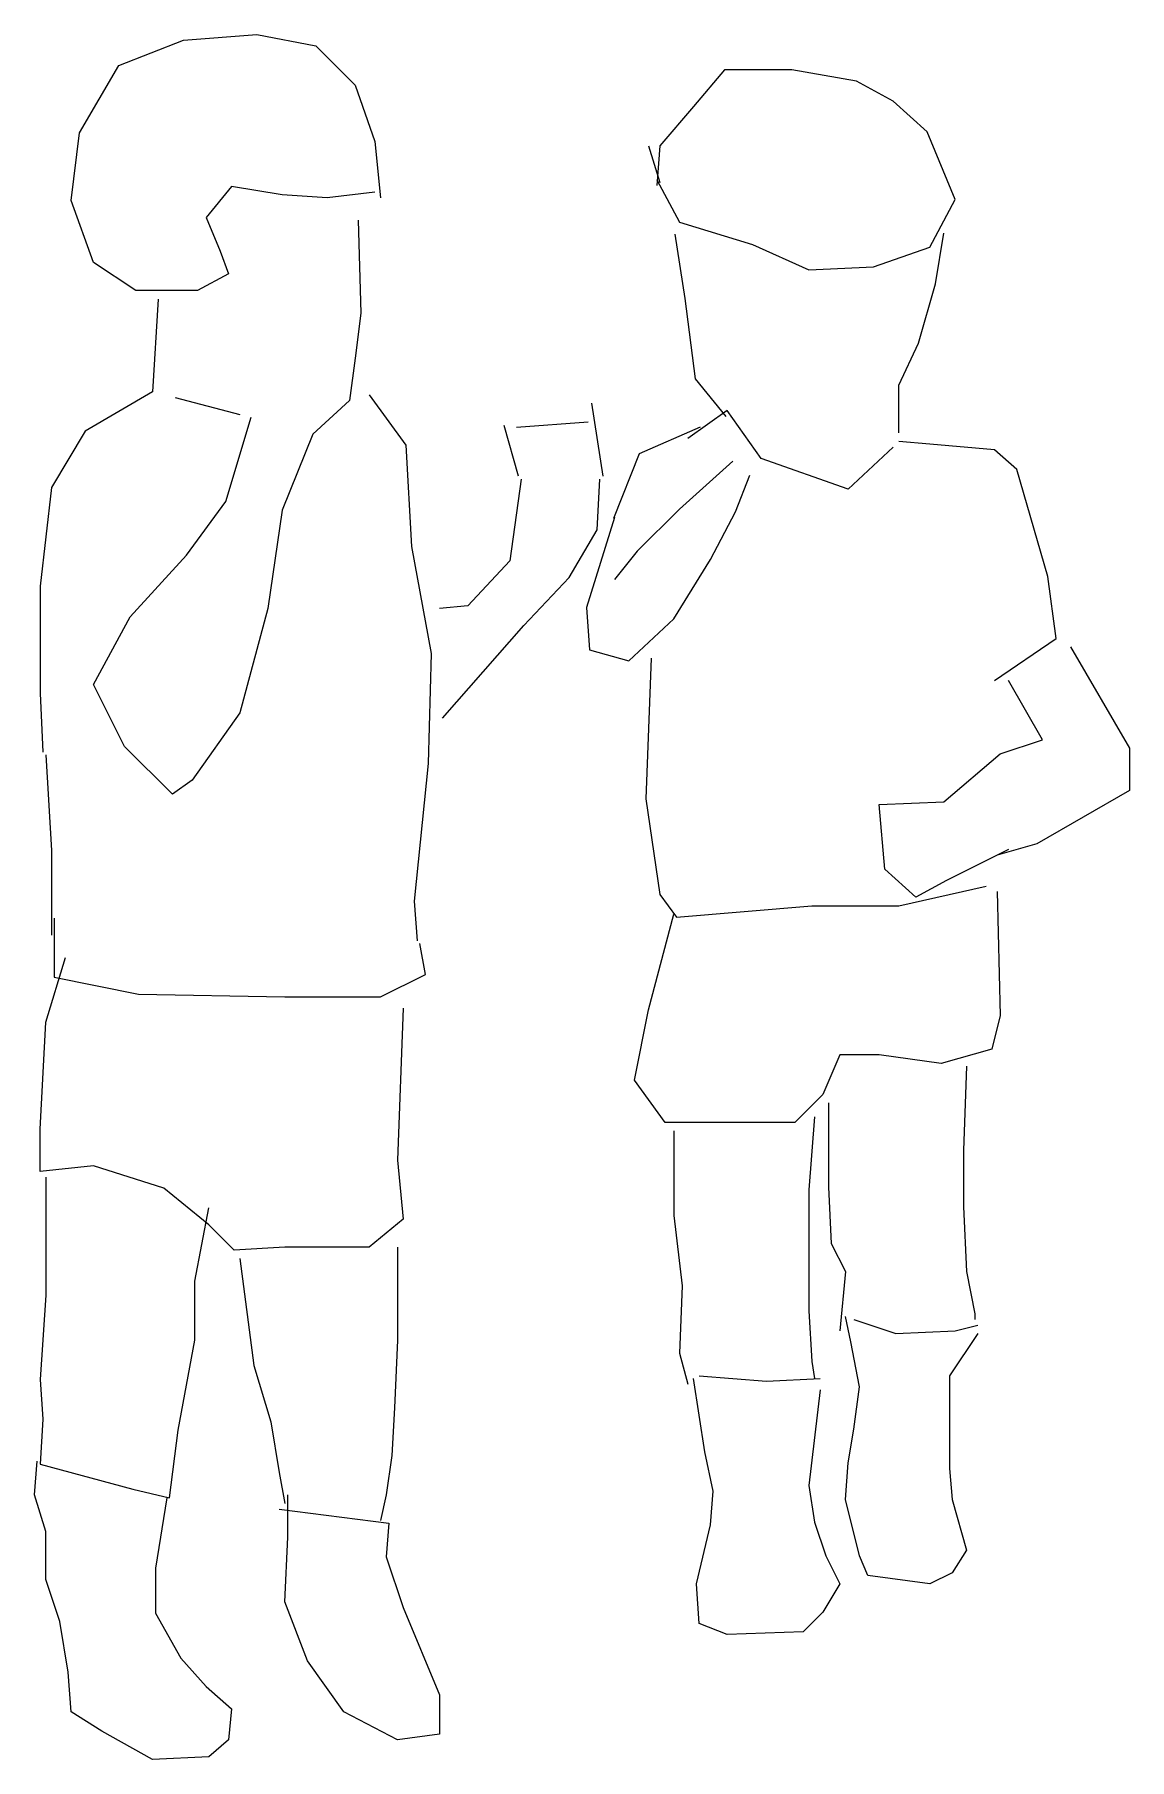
# Model space of a CAD drawing. Header units: millimetres. Extents: x -1542.63 to -1541.91, y 1850.69 to 1851.83.
import ezdxf

# ---------------------------------------------------------------- set-up
doc = ezdxf.new("R2010")
doc.units = ezdxf.units.MM
doc.header["$LTSCALE"] = 10
doc.layers.add('Humanos', color=2, linetype='Continuous')

msp = doc.modelspace()

# ---------------------------------------------------------------- linework, layer by layer
at = {"layer": 'Humanos'}
for p, q in [((-1542.5351, 1851.8223), (-1542.4871, 1851.826)), ((-1542.4871, 1851.826), (-1542.4482, 1851.8186)), ((-1542.5777, 1851.8057), (-1542.5351, 1851.8223)), ((-1542.4482, 1851.8186), (-1542.4224, 1851.7927)), ((-1542.6036, 1851.7613), (-1542.5777, 1851.8057)), ((-1542.4224, 1851.7927), (-1542.4094, 1851.7558)), ((-1542.1797, 1851.8027), (-1542.2, 1851.7786)), ((-1542.1353, 1851.8027), (-1542.1797, 1851.8027)), ((-1542.0928, 1851.7953), (-1542.1353, 1851.8027)), ((-1542.0687, 1851.7823), (-1542.0928, 1851.7953)), ((-1542.0465, 1851.762), (-1542.0687, 1851.7823)), ((-1542.2, 1851.7786), (-1542.2222, 1851.7528)), ((-1542.6091, 1851.7169), (-1542.6036, 1851.7613)), ((-1542.028, 1851.7176), (-1542.0465, 1851.762)), ((-1542.4094, 1851.7558), (-1542.4057, 1851.7188)), ((-1542.2296, 1851.7528), (-1542.2222, 1851.7287)), ((-1542.2222, 1851.7528), (-1542.224, 1851.7269)), ((-1542.5037, 1851.7262), (-1542.5204, 1851.7058)), ((-1542.4704, 1851.7206), (-1542.5037, 1851.7262)), ((-1542.224, 1851.7306), (-1542.2092, 1851.7028)), ((-1542.5943, 1851.6762), (-1542.6091, 1851.7169)), ((-1542.4408, 1851.7188), (-1542.4704, 1851.7206)), ((-1542.4094, 1851.7225), (-1542.4408, 1851.7188)), ((-1542.0447, 1851.6862), (-1542.028, 1851.7176)), ((-1542.5204, 1851.7058), (-1542.5111, 1851.6836)), ((-1542.4205, 1851.704), (-1542.4187, 1851.643)), ((-1542.2092, 1851.7028), (-1542.1612, 1851.688)), ((-1542.2123, 1851.6948), (-1542.2056, 1851.6525)), ((-1542.041, 1851.6622), (-1542.0354, 1851.6954)), ((-1542.5111, 1851.6836), (-1542.5056, 1851.6688)), ((-1542.1612, 1851.688), (-1542.1242, 1851.6714)), ((-1542.0817, 1851.6733), (-1542.0447, 1851.6862)), ((-1542.5666, 1851.6578), (-1542.5943, 1851.6762)), ((-1542.5056, 1851.6688), (-1542.5259, 1851.6578)), ((-1542.1242, 1851.6714), (-1542.0817, 1851.6733)), ((-1542.5259, 1851.6578), (-1542.5666, 1851.6578)), ((-1542.0521, 1851.6233), (-1542.041, 1851.6622)), ((-1542.5518, 1851.6522), (-1542.5555, 1851.5912)), ((-1542.2056, 1851.6525), (-1542.1989, 1851.5997)), ((-1542.4187, 1851.643), (-1542.4224, 1851.6134)), ((-1542.065, 1851.5956), (-1542.0521, 1851.6233)), ((-1542.4224, 1851.6134), (-1542.4261, 1851.5856)), ((-1542.1989, 1851.5997), (-1542.1788, 1851.575)), ((-1542.5555, 1851.5912), (-1542.5999, 1851.5653)), ((-1542.4131, 1851.5893), (-1542.3891, 1851.5561)), ((-1542.065, 1851.5642), (-1542.065, 1851.5956)), ((-1542.5407, 1851.5875), (-1542.4982, 1851.5764)), ((-1542.4261, 1851.5856), (-1542.4501, 1851.5635)), ((-1542.267, 1851.5838), (-1542.2596, 1851.5357)), ((-1542.1778, 1851.579), (-1542.2037, 1851.5605)), ((-1542.1556, 1851.5475), (-1542.1778, 1851.579)), ((-1542.5999, 1851.5653), (-1542.622, 1851.5283)), ((-1542.5074, 1851.5191), (-1542.4908, 1851.5745)), ((-1542.3151, 1851.5357), (-1542.3244, 1851.569)), ((-1542.3163, 1851.568), (-1542.2693, 1851.5715)), ((-1542.1955, 1851.568), (-1542.2358, 1851.5504)), ((-1542.4501, 1851.5635), (-1542.4704, 1851.5135)), ((-1542.3891, 1851.5561), (-1542.3854, 1851.4895)), ((-1542.0687, 1851.5549), (-1542.0983, 1851.5272)), ((-1542.0447, 1851.5568), (-1542.065, 1851.5586)), ((-1542.0022, 1851.5531), (-1542.0447, 1851.5568)), ((-1542.2358, 1851.5504), (-1542.2526, 1851.5081)), ((-1542.1741, 1851.5457), (-1542.2092, 1851.5142)), ((-1542.0983, 1851.5272), (-1542.1556, 1851.5475)), ((-1541.9874, 1851.5401), (-1542.0022, 1851.5531)), ((-1542.3133, 1851.5339), (-1542.3207, 1851.4802)), ((-1542.2633, 1851.5006), (-1542.2615, 1851.5339)), ((-1542.1723, 1851.5124), (-1542.163, 1851.5364)), ((-1541.967, 1851.4699), (-1541.9874, 1851.5401)), ((-1542.622, 1851.5283), (-1542.6294, 1851.4636)), ((-1542.5333, 1851.4839), (-1542.5074, 1851.5191)), ((-1542.4704, 1851.5135), (-1542.4797, 1851.4488)), ((-1542.2518, 1851.5087), (-1542.2703, 1851.4495)), ((-1542.2092, 1851.5142), (-1542.237, 1851.4865)), ((-1542.1889, 1851.481), (-1542.1723, 1851.5124)), ((-1542.2818, 1851.4692), (-1542.2633, 1851.5006)), ((-1542.3854, 1851.4895), (-1542.3724, 1851.4192)), ((-1542.237, 1851.4865), (-1542.2518, 1851.468)), ((-1542.5703, 1851.4433), (-1542.5333, 1851.4839)), ((-1542.3207, 1851.4802), (-1542.3484, 1851.4507)), ((-1542.2129, 1851.4421), (-1542.1889, 1851.481)), ((-1542.6294, 1851.4636), (-1542.6294, 1851.3933)), ((-1542.3114, 1851.4377), (-1542.2818, 1851.4692)), ((-1541.9615, 1851.4292), (-1541.967, 1851.4699)), ((-1542.5943, 1851.3989), (-1542.5703, 1851.4433)), ((-1542.4797, 1851.4488), (-1542.4982, 1851.3804)), ((-1542.3484, 1851.4507), (-1542.3669, 1851.4488)), ((-1542.2703, 1851.4495), (-1542.2684, 1851.4218)), ((-1542.2425, 1851.4144), (-1542.2129, 1851.4421)), ((-1542.365, 1851.3767), (-1542.3114, 1851.4377)), ((-1542.0022, 1851.4015), (-1541.9615, 1851.4292)), ((-1542.3724, 1851.4192), (-1542.3743, 1851.3471)), ((-1542.2684, 1851.4218), (-1542.2425, 1851.4144)), ((-1541.9522, 1851.4236), (-1541.9134, 1851.3571)), ((-1542.2277, 1851.4162), (-1542.2314, 1851.3238)), ((-1542.574, 1851.3582), (-1542.5943, 1851.3989)), ((-1541.9707, 1851.3626), (-1541.9929, 1851.4015)), ((-1542.6294, 1851.3933), (-1542.6276, 1851.3545)), ((-1542.4982, 1851.3804), (-1542.5296, 1851.336)), ((-1541.9985, 1851.3534), (-1541.9707, 1851.3626)), ((-1542.6257, 1851.3527), (-1542.622, 1851.2898)), ((-1542.5425, 1851.3268), (-1542.574, 1851.3582)), ((-1542.0354, 1851.3219), (-1541.9985, 1851.3534)), ((-1541.9134, 1851.3571), (-1541.9134, 1851.3293)), ((-1542.3743, 1851.3471), (-1542.3835, 1851.2565)), ((-1542.5296, 1851.336), (-1542.5425, 1851.3268)), ((-1541.9134, 1851.3293), (-1541.9744, 1851.2942)), ((-1542.2314, 1851.3238), (-1542.2222, 1851.2609)), ((-1542.078, 1851.3201), (-1542.0354, 1851.3219)), ((-1542.0743, 1851.2776), (-1542.078, 1851.3201)), ((-1541.9744, 1851.2942), (-1542.0003, 1851.2868)), ((-1542.622, 1851.2898), (-1542.622, 1851.2343)), ((-1541.9929, 1851.2905), (-1542.0336, 1851.2702)), ((-1542.0539, 1851.2591), (-1542.0743, 1851.2776)), ((-1542.2222, 1851.2609), (-1542.2111, 1851.2461)), ((-1542.065, 1851.2535), (-1542.0077, 1851.2665)), ((-1542.0336, 1851.2702), (-1542.0539, 1851.2591)), ((-1542.0003, 1851.2628), (-1541.9985, 1851.1814)), ((-1542.3835, 1851.2565), (-1542.3817, 1851.2306)), ((-1542.2296, 1851.1851), (-1542.2129, 1851.248)), ((-1542.2111, 1851.2461), (-1542.1223, 1851.2535)), ((-1542.1223, 1851.2535), (-1542.065, 1851.2535)), ((-1542.6202, 1851.2454), (-1542.6202, 1851.2066)), ((-1542.3761, 1851.2084), (-1542.3798, 1851.2288)), ((-1542.6257, 1851.177), (-1542.6128, 1851.2195)), ((-1542.6202, 1851.2066), (-1542.5647, 1851.1955)), ((-1542.4057, 1851.1937), (-1542.3761, 1851.2084)), ((-1542.5647, 1851.1955), (-1542.4686, 1851.1937)), ((-1542.4686, 1851.1937), (-1542.4057, 1851.1937)), ((-1542.3909, 1851.1863), (-1542.3946, 1851.0864)), ((-1542.2388, 1851.1389), (-1542.2296, 1851.1851)), ((-1541.9985, 1851.1814), (-1542.004, 1851.1592)), ((-1542.6294, 1851.1068), (-1542.6257, 1851.177)), ((-1542.004, 1851.1592), (-1542.0373, 1851.15)), ((-1542.1038, 1851.1555), (-1542.1149, 1851.1296)), ((-1542.078, 1851.1555), (-1542.1038, 1851.1555)), ((-1542.0373, 1851.15), (-1542.078, 1851.1555)), ((-1542.0206, 1851.1481), (-1542.0225, 1851.0927)), ((-1542.2185, 1851.1112), (-1542.2388, 1851.1389)), ((-1542.1149, 1851.1296), (-1542.1334, 1851.1112)), ((-1542.1112, 1851.1241), (-1542.1112, 1851.0686)), ((-1542.1205, 1851.1149), (-1542.1242, 1851.0668)), ((-1542.6294, 1851.079), (-1542.6294, 1851.1068)), ((-1542.1778, 1851.1112), (-1542.2185, 1851.1112)), ((-1542.2129, 1851.1056), (-1542.2129, 1851.0501)), ((-1542.1334, 1851.1112), (-1542.1778, 1851.1112)), ((-1542.0225, 1851.0927), (-1542.0225, 1851.0557)), ((-1542.5943, 1851.0827), (-1542.6294, 1851.079)), ((-1542.5481, 1851.0679), (-1542.5943, 1851.0827)), ((-1542.3946, 1851.0864), (-1542.3909, 1851.0476)), ((-1542.6257, 1851.0753), (-1542.6257, 1850.9977)), ((-1542.5185, 1851.0439), (-1542.5481, 1851.0679)), ((-1542.1242, 1851.0668), (-1542.1242, 1851.0261)), ((-1542.1112, 1851.0686), (-1542.1094, 1851.0317)), ((-1542.5278, 1851.0069), (-1542.5185, 1851.055)), ((-1542.0225, 1851.0557), (-1542.0206, 1851.0132)), ((-1542.5019, 1851.0272), (-1542.5185, 1851.0439)), ((-1542.3909, 1851.0476), (-1542.4131, 1851.0291)), ((-1542.2129, 1851.0501), (-1542.2074, 1851.0039)), ((-1542.4686, 1851.0291), (-1542.5019, 1851.0272)), ((-1542.4982, 1851.0217), (-1542.4889, 1850.9514)), ((-1542.4131, 1851.0291), (-1542.4686, 1851.0291)), ((-1542.3946, 1851.0291), (-1542.3946, 1850.9681)), ((-1542.1242, 1851.0261), (-1542.1242, 1850.9873)), ((-1542.1094, 1851.0317), (-1542.1001, 1851.0132)), ((-1542.1001, 1851.0132), (-1542.1038, 1850.9743)), ((-1542.0206, 1851.0132), (-1542.0151, 1850.9854)), ((-1542.5278, 1850.9681), (-1542.5278, 1851.0069)), ((-1542.2074, 1851.0039), (-1542.2092, 1850.9595)), ((-1542.6257, 1850.9977), (-1542.6294, 1850.9422)), ((-1542.1242, 1850.9873), (-1542.1223, 1850.954)), ((-1542.0965, 1850.9669), (-1542.1001, 1850.9836)), ((-1542.0946, 1850.9817), (-1542.0669, 1850.9725)), ((-1542.028, 1850.9743), (-1542.0132, 1850.978)), ((-1542.0151, 1850.9854), (-1542.0151, 1850.9817)), ((-1542.5388, 1850.9089), (-1542.5278, 1850.9681)), ((-1542.3946, 1850.9681), (-1542.3965, 1850.9237)), ((-1542.0909, 1850.9374), (-1542.0965, 1850.9669)), ((-1542.0669, 1850.9725), (-1542.028, 1850.9743)), ((-1542.0132, 1850.9725), (-1542.0317, 1850.9447)), ((-1542.2092, 1850.9595), (-1542.2037, 1850.9392)), ((-1542.1223, 1850.954), (-1542.1205, 1850.9429)), ((-1542.6294, 1850.9422), (-1542.6276, 1850.9163)), ((-1542.4889, 1850.9514), (-1542.4778, 1850.9145)), ((-1542.1926, 1850.8948), (-1542.2, 1850.9429)), ((-1542.1963, 1850.9447), (-1542.1519, 1850.9411)), ((-1542.1519, 1850.9411), (-1542.1168, 1850.9429)), ((-1542.0317, 1850.9447), (-1542.0317, 1850.9096)), ((-1542.1168, 1850.9355), (-1542.1242, 1850.8726)), ((-1542.0946, 1850.9096), (-1542.0909, 1850.9374)), ((-1542.3965, 1850.9237), (-1542.3983, 1850.8923)), ((-1542.6276, 1850.9163), (-1542.6294, 1850.8867)), ((-1542.5444, 1850.8645), (-1542.5388, 1850.9089)), ((-1542.4778, 1850.9145), (-1542.4723, 1850.8812)), ((-1542.0983, 1850.8874), (-1542.0946, 1850.9096)), ((-1542.0317, 1850.9096), (-1542.0317, 1850.8837)), ((-1542.6331, 1850.8664), (-1542.6313, 1850.8886)), ((-1542.6294, 1850.8867), (-1542.5684, 1850.8701)), ((-1542.3983, 1850.8923), (-1542.402, 1850.8664)), ((-1542.1871, 1850.8689), (-1542.1926, 1850.8948)), ((-1542.1001, 1850.8634), (-1542.0983, 1850.8874)), ((-1542.4723, 1850.8812), (-1542.4686, 1850.8608)), ((-1542.0317, 1850.8837), (-1542.0299, 1850.8634)), ((-1542.6257, 1850.8423), (-1542.6331, 1850.8664)), ((-1542.5684, 1850.8701), (-1542.5444, 1850.8645)), ((-1542.5462, 1850.8645), (-1542.5536, 1850.8183)), ((-1542.4667, 1850.8386), (-1542.4667, 1850.8664)), ((-1542.402, 1850.8664), (-1542.4057, 1850.8497)), ((-1542.1889, 1850.8468), (-1542.1871, 1850.8689)), ((-1542.1242, 1850.8726), (-1542.1205, 1850.8486)), ((-1542.0909, 1850.8264), (-1542.1001, 1850.8634)), ((-1542.0299, 1850.8634), (-1542.0206, 1850.8301)), ((-1542.4723, 1850.8571), (-1542.4002, 1850.8479)), ((-1542.6257, 1850.8109), (-1542.6257, 1850.8423)), ((-1542.4002, 1850.8479), (-1542.402, 1850.8257)), ((-1542.1981, 1850.8079), (-1542.1889, 1850.8468)), ((-1542.1205, 1850.8486), (-1542.1131, 1850.8264)), ((-1542.4686, 1850.7961), (-1542.4667, 1850.8386)), ((-1542.0206, 1850.8301), (-1542.0299, 1850.8153)), ((-1542.5536, 1850.8183), (-1542.5536, 1850.7887)), ((-1542.402, 1850.8257), (-1542.3909, 1850.7924)), ((-1542.1131, 1850.8264), (-1542.1038, 1850.8079)), ((-1542.0854, 1850.8135), (-1542.0909, 1850.8264)), ((-1542.6165, 1850.7832), (-1542.6257, 1850.8109)), ((-1542.1963, 1850.782), (-1542.1981, 1850.8079)), ((-1542.1038, 1850.8079), (-1542.1149, 1850.7894)), ((-1542.0447, 1850.8079), (-1542.0854, 1850.8135)), ((-1542.0299, 1850.8153), (-1542.0447, 1850.8079)), ((-1542.4538, 1850.7573), (-1542.4686, 1850.7961)), ((-1542.611, 1850.7499), (-1542.6165, 1850.7832)), ((-1542.5536, 1850.7887), (-1542.537, 1850.7591)), ((-1542.3909, 1850.7924), (-1542.3669, 1850.7351)), ((-1542.1149, 1850.7894), (-1542.1279, 1850.7765)), ((-1542.1778, 1850.7746), (-1542.1963, 1850.782)), ((-1542.1279, 1850.7765), (-1542.1778, 1850.7746)), ((-1542.6091, 1850.724), (-1542.611, 1850.7499)), ((-1542.537, 1850.7591), (-1542.5204, 1850.7406)), ((-1542.4298, 1850.724), (-1542.4538, 1850.7573)), ((-1542.5204, 1850.7406), (-1542.5037, 1850.7259)), ((-1542.3669, 1850.7351), (-1542.3669, 1850.7092)), ((-1542.5888, 1850.7111), (-1542.6091, 1850.724)), ((-1542.5037, 1850.7259), (-1542.5056, 1850.7055)), ((-1542.3946, 1850.7055), (-1542.4298, 1850.724)), ((-1542.5555, 1850.6926), (-1542.5888, 1850.7111)), ((-1542.5056, 1850.7055), (-1542.5185, 1850.6944)), ((-1542.3669, 1850.7092), (-1542.3946, 1850.7055)), ((-1542.5185, 1850.6944), (-1542.5555, 1850.6926))]:
    msp.add_line(p, q, dxfattribs=at)

doc.saveas('drawing.dxf')
